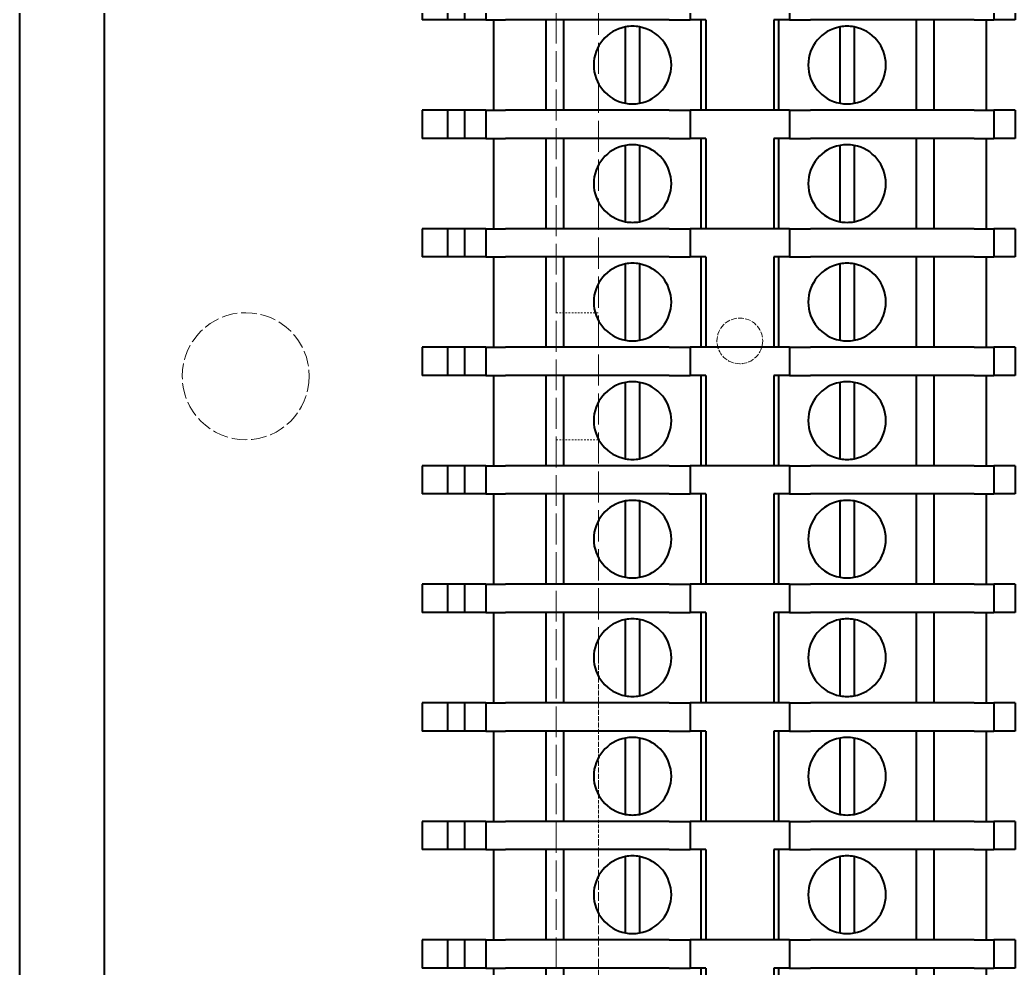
# Model space of a CAD drawing. Header units: inches. Extents: x 6934 to 18973, y 4254 to 7629.
# Drawn here: x 15371.5 to 15442, y 5387.9 to 5455.1 of the extents above; entities that cross this region are included whole.
import ezdxf

# ---------------------------------------------------------------- set-up
doc = ezdxf.new("R2010")
doc.units = ezdxf.units.IN
doc.header["$MEASUREMENT"] = 0
doc.linetypes.add('POWER SUPPLY CASE INLINER1$0$DASHED', pattern=[0.2067, 0.1654, -0.0413])
doc.layers.add('POWER SUPPLY CASE INLINER1$0$가려진 것(ISO)', color=2, linetype='POWER SUPPLY CASE INLINER1$0$DASHED', lineweight=18, true_color=0xffff00)
doc.layers.add('POWER SUPPLY CASE INLINER1$0$가시적인 것(ISO)', color=3, linetype='Continuous', lineweight=40, true_color=0x00ff00)

# ---------------------------------------------------------------- blocks, each defined once
blk = doc.blocks.new('POWER SUPPLY CASE INLINER1')
at = {"layer": 'POWER SUPPLY CASE INLINER1$0$가려진 것(ISO)', "ltscale": 13.215807}
blk.add_line((3601.087, 502.832), (3601.087, 1398.832), dxfattribs=at)
at = {"layer": 'POWER SUPPLY CASE INLINER1$0$가려진 것(ISO)', "ltscale": 13.359282}
blk.add_line((3604.087, 1155.832), (3604.087, 1398.832), dxfattribs=at)
at = {"layer": 'POWER SUPPLY CASE INLINER1$0$가려진 것(ISO)', "ltscale": 0.714161}
for p, q in [((3601.087, 1180.332), (3604.087, 1180.332)), ((3601.087, 1171.332), (3604.087, 1171.332))]:
    blk.add_line(p, q, dxfattribs=at)
at = {"layer": 'POWER SUPPLY CASE INLINER1$0$가려진 것(ISO)', "ltscale": 2.142684}
blk.add_line((3604.087, 1155.832), (3604.087, 1146.832), dxfattribs=at)
at = {"layer": 'POWER SUPPLY CASE INLINER1$0$가려진 것(ISO)', "ltscale": 1.495845}
blk.add_line((3604.087, 1146.832), (3604.087, 1142.832), dxfattribs=at)
at = {"layer": 'POWER SUPPLY CASE INLINER1$0$가려진 것(ISO)', "ltscale": 3.809293}
blk.add_line((3604.087, 1126.832), (3604.087, 1142.832), dxfattribs=at)
at = {"layer": 'POWER SUPPLY CASE INLINER1$0$가려진 것(ISO)', "ltscale": 6.731654}
blk.add_circle((3579.087, 1175.832), 4.5, dxfattribs=at)
at = {"layer": 'POWER SUPPLY CASE INLINER1$0$가려진 것(ISO)', "ltscale": 2.424827}
blk.add_circle((3614.087, 1178.332), 1.621, dxfattribs=at)
at = {"layer": 'POWER SUPPLY CASE INLINER1$0$가시적인 것(ISO)'}
for p, q in [((3563.087, 1005.832), (3563.087, 1345.182)), ((3569.087, 1005.832), (3569.087, 1345.182)), ((3591.587, 1203.082), (3591.587, 1201.082)), ((3593.387, 1203.082), (3593.387, 1201.082)), ((3594.587, 1203.082), (3594.587, 1201.082)), ((3596.087, 1203.082), (3596.087, 1201.082)), ((3610.564, 1203.082), (3610.564, 1201.082)), ((3617.61, 1203.082), (3617.61, 1201.082)), ((3632.087, 1203.082), (3632.087, 1201.082)), ((3633.587, 1203.082), (3633.587, 1201.082)), ((3593.387, 1201.082), (3591.587, 1201.082)), ((3594.587, 1201.082), (3593.387, 1201.082)), ((3596.087, 1201.082), (3594.587, 1201.082)), ((3596.087, 1201.082), (3597.487, 1201.082)), ((3596.629, 1201.082), (3596.629, 1194.682)), ((3609.087, 1201.082), (3597.487, 1201.082)), ((3600.337, 1201.082), (3600.337, 1194.682)), ((3601.587, 1201.082), (3601.587, 1194.682)), ((3609.087, 1201.082), (3610.564, 1201.082)), ((3611.687, 1201.082), (3610.564, 1201.082)), ((3611.337, 1201.082), (3611.337, 1194.682)), ((3611.687, 1201.082), (3611.687, 1194.682)), ((3616.487, 1201.082), (3616.487, 1194.682)), ((3617.61, 1201.082), (3616.487, 1201.082)), ((3616.837, 1201.082), (3616.837, 1194.682)), ((3617.61, 1201.082), (3619.087, 1201.082)), ((3630.687, 1201.082), (3619.087, 1201.082)), ((3626.587, 1201.082), (3626.587, 1194.682)), ((3627.837, 1201.082), (3627.837, 1194.682)), ((3630.687, 1201.082), (3632.087, 1201.082)), ((3631.546, 1201.082), (3631.546, 1194.682)), ((3633.587, 1201.082), (3632.087, 1201.082)), ((3605.987, 1196.736), (3605.987, 1199.028)), ((3606.987, 1199.028), (3606.987, 1196.736)), ((3621.187, 1196.736), (3621.187, 1199.028)), ((3622.187, 1199.028), (3622.187, 1196.736)), ((3593.387, 1194.682), (3591.587, 1194.682)), ((3591.587, 1194.682), (3591.587, 1192.682)), ((3594.587, 1194.682), (3593.387, 1194.682)), ((3593.387, 1194.682), (3593.387, 1192.682)), ((3596.087, 1194.682), (3594.587, 1194.682)), ((3594.587, 1194.682), (3594.587, 1192.682)), ((3596.087, 1194.682), (3597.487, 1194.682)), ((3596.087, 1194.682), (3596.087, 1192.682)), ((3609.087, 1194.682), (3597.487, 1194.682)), ((3609.087, 1194.682), (3610.564, 1194.682)), ((3617.61, 1194.682), (3610.564, 1194.682)), ((3610.564, 1194.682), (3610.564, 1192.682)), ((3616.487, 1194.682), (3611.687, 1194.682)), ((3617.61, 1194.682), (3619.087, 1194.682)), ((3617.61, 1194.682), (3617.61, 1192.682)), ((3630.687, 1194.682), (3619.087, 1194.682)), ((3630.687, 1194.682), (3632.087, 1194.682)), ((3633.587, 1194.682), (3632.087, 1194.682)), ((3632.087, 1194.682), (3632.087, 1192.682)), ((3633.587, 1194.682), (3633.587, 1192.682)), ((3593.387, 1192.682), (3591.587, 1192.682)), ((3594.587, 1192.682), (3593.387, 1192.682)), ((3596.087, 1192.682), (3594.587, 1192.682)), ((3596.087, 1192.682), (3597.487, 1192.682)), ((3596.629, 1192.682), (3596.629, 1186.282)), ((3609.087, 1192.682), (3597.487, 1192.682)), ((3600.337, 1192.682), (3600.337, 1186.282)), ((3601.587, 1192.682), (3601.587, 1186.282)), ((3609.087, 1192.682), (3610.564, 1192.682)), ((3611.687, 1192.682), (3610.564, 1192.682)), ((3611.337, 1192.682), (3611.337, 1186.282)), ((3611.687, 1192.682), (3611.687, 1186.282)), ((3616.487, 1192.682), (3616.487, 1186.282)), ((3617.61, 1192.682), (3616.487, 1192.682)), ((3616.837, 1192.682), (3616.837, 1186.282)), ((3617.61, 1192.682), (3619.087, 1192.682)), ((3630.687, 1192.682), (3619.087, 1192.682)), ((3626.587, 1192.682), (3626.587, 1186.282)), ((3627.837, 1192.682), (3627.837, 1186.282)), ((3630.687, 1192.682), (3632.087, 1192.682)), ((3631.546, 1192.682), (3631.546, 1186.282)), ((3633.587, 1192.682), (3632.087, 1192.682)), ((3605.987, 1188.336), (3605.987, 1190.628)), ((3606.987, 1190.628), (3606.987, 1188.336)), ((3621.187, 1188.336), (3621.187, 1190.628)), ((3622.187, 1190.628), (3622.187, 1188.336)), ((3593.387, 1186.282), (3591.587, 1186.282)), ((3591.587, 1186.282), (3591.587, 1184.282)), ((3594.587, 1186.282), (3593.387, 1186.282)), ((3593.387, 1186.282), (3593.387, 1184.282)), ((3596.087, 1186.282), (3594.587, 1186.282)), ((3594.587, 1186.282), (3594.587, 1184.282)), ((3596.087, 1186.282), (3597.487, 1186.282)), ((3596.087, 1186.282), (3596.087, 1184.282)), ((3609.087, 1186.282), (3597.487, 1186.282)), ((3609.087, 1186.282), (3610.564, 1186.282)), ((3617.61, 1186.282), (3610.564, 1186.282)), ((3610.564, 1186.282), (3610.564, 1184.282)), ((3616.487, 1186.282), (3611.687, 1186.282)), ((3617.61, 1186.282), (3619.087, 1186.282)), ((3617.61, 1186.282), (3617.61, 1184.282)), ((3630.687, 1186.282), (3619.087, 1186.282)), ((3630.687, 1186.282), (3632.087, 1186.282)), ((3633.587, 1186.282), (3632.087, 1186.282)), ((3632.087, 1186.282), (3632.087, 1184.282)), ((3633.587, 1186.282), (3633.587, 1184.282)), ((3593.387, 1184.282), (3591.587, 1184.282)), ((3594.587, 1184.282), (3593.387, 1184.282)), ((3596.087, 1184.282), (3594.587, 1184.282)), ((3596.087, 1184.282), (3597.487, 1184.282)), ((3596.629, 1184.282), (3596.629, 1177.882)), ((3609.087, 1184.282), (3597.487, 1184.282)), ((3600.337, 1184.282), (3600.337, 1177.882)), ((3601.587, 1184.282), (3601.587, 1177.882)), ((3609.087, 1184.282), (3610.564, 1184.282)), ((3611.687, 1184.282), (3610.564, 1184.282)), ((3611.337, 1184.282), (3611.337, 1177.882)), ((3611.687, 1184.282), (3611.687, 1177.882)), ((3616.487, 1184.282), (3616.487, 1177.882)), ((3617.61, 1184.282), (3616.487, 1184.282)), ((3616.837, 1184.282), (3616.837, 1177.882)), ((3617.61, 1184.282), (3619.087, 1184.282)), ((3630.687, 1184.282), (3619.087, 1184.282)), ((3626.587, 1184.282), (3626.587, 1177.882)), ((3627.837, 1184.282), (3627.837, 1177.882)), ((3630.687, 1184.282), (3632.087, 1184.282)), ((3631.546, 1184.282), (3631.546, 1177.882)), ((3633.587, 1184.282), (3632.087, 1184.282)), ((3605.987, 1179.936), (3605.987, 1182.228)), ((3606.987, 1182.228), (3606.987, 1179.936)), ((3621.187, 1179.936), (3621.187, 1182.228)), ((3622.187, 1182.228), (3622.187, 1179.936)), ((3593.387, 1177.882), (3591.587, 1177.882)), ((3591.587, 1177.882), (3591.587, 1175.882)), ((3594.587, 1177.882), (3593.387, 1177.882)), ((3593.387, 1177.882), (3593.387, 1175.882)), ((3596.087, 1177.882), (3594.587, 1177.882)), ((3594.587, 1177.882), (3594.587, 1175.882)), ((3596.087, 1177.882), (3597.487, 1177.882)), ((3596.087, 1177.882), (3596.087, 1175.882)), ((3609.087, 1177.882), (3597.487, 1177.882)), ((3609.087, 1177.882), (3610.564, 1177.882)), ((3617.61, 1177.882), (3610.564, 1177.882)), ((3610.564, 1177.882), (3610.564, 1175.882)), ((3616.487, 1177.882), (3611.687, 1177.882)), ((3617.61, 1177.882), (3619.087, 1177.882)), ((3617.61, 1177.882), (3617.61, 1175.882)), ((3630.687, 1177.882), (3619.087, 1177.882)), ((3630.687, 1177.882), (3632.087, 1177.882)), ((3633.587, 1177.882), (3632.087, 1177.882)), ((3632.087, 1177.882), (3632.087, 1175.882)), ((3633.587, 1177.882), (3633.587, 1175.882)), ((3593.387, 1175.882), (3591.587, 1175.882)), ((3594.587, 1175.882), (3593.387, 1175.882)), ((3596.087, 1175.882), (3594.587, 1175.882)), ((3596.087, 1175.882), (3597.487, 1175.882)), ((3596.629, 1175.882), (3596.629, 1169.482)), ((3609.087, 1175.882), (3597.487, 1175.882)), ((3600.337, 1175.882), (3600.337, 1169.482)), ((3601.587, 1175.882), (3601.587, 1169.482)), ((3609.087, 1175.882), (3610.564, 1175.882)), ((3611.687, 1175.882), (3610.564, 1175.882)), ((3611.337, 1175.882), (3611.337, 1169.482)), ((3611.687, 1175.882), (3611.687, 1169.482)), ((3616.487, 1175.882), (3616.487, 1169.482)), ((3617.61, 1175.882), (3616.487, 1175.882)), ((3616.837, 1175.882), (3616.837, 1169.482)), ((3617.61, 1175.882), (3619.087, 1175.882)), ((3630.687, 1175.882), (3619.087, 1175.882)), ((3626.587, 1175.882), (3626.587, 1169.482)), ((3627.837, 1175.882), (3627.837, 1169.482)), ((3630.687, 1175.882), (3632.087, 1175.882)), ((3631.546, 1175.882), (3631.546, 1169.482)), ((3633.587, 1175.882), (3632.087, 1175.882)), ((3605.987, 1171.536), (3605.987, 1173.828)), ((3606.987, 1173.828), (3606.987, 1171.536)), ((3621.187, 1171.536), (3621.187, 1173.828)), ((3622.187, 1173.828), (3622.187, 1171.536)), ((3593.387, 1169.482), (3591.587, 1169.482)), ((3591.587, 1169.482), (3591.587, 1167.482)), ((3594.587, 1169.482), (3593.387, 1169.482)), ((3593.387, 1169.482), (3593.387, 1167.482)), ((3596.087, 1169.482), (3594.587, 1169.482)), ((3594.587, 1169.482), (3594.587, 1167.482)), ((3596.087, 1169.482), (3597.487, 1169.482)), ((3596.087, 1169.482), (3596.087, 1167.482)), ((3609.087, 1169.482), (3597.487, 1169.482)), ((3609.087, 1169.482), (3610.564, 1169.482)), ((3617.61, 1169.482), (3610.564, 1169.482)), ((3610.564, 1169.482), (3610.564, 1167.482)), ((3616.487, 1169.482), (3611.687, 1169.482)), ((3617.61, 1169.482), (3619.087, 1169.482)), ((3617.61, 1169.482), (3617.61, 1167.482)), ((3630.687, 1169.482), (3619.087, 1169.482)), ((3630.687, 1169.482), (3632.087, 1169.482)), ((3633.587, 1169.482), (3632.087, 1169.482)), ((3632.087, 1169.482), (3632.087, 1167.482)), ((3633.587, 1169.482), (3633.587, 1167.482)), ((3593.387, 1167.482), (3591.587, 1167.482)), ((3594.587, 1167.482), (3593.387, 1167.482)), ((3596.087, 1167.482), (3594.587, 1167.482)), ((3596.087, 1167.482), (3597.487, 1167.482)), ((3596.629, 1167.482), (3596.629, 1161.082)), ((3609.087, 1167.482), (3597.487, 1167.482)), ((3600.337, 1167.482), (3600.337, 1161.082)), ((3601.587, 1167.482), (3601.587, 1161.082)), ((3609.087, 1167.482), (3610.564, 1167.482)), ((3611.687, 1167.482), (3610.564, 1167.482)), ((3611.337, 1167.482), (3611.337, 1161.082)), ((3611.687, 1167.482), (3611.687, 1161.082)), ((3616.487, 1167.482), (3616.487, 1161.082)), ((3617.61, 1167.482), (3616.487, 1167.482)), ((3616.837, 1167.482), (3616.837, 1161.082)), ((3617.61, 1167.482), (3619.087, 1167.482)), ((3630.687, 1167.482), (3619.087, 1167.482)), ((3626.587, 1167.482), (3626.587, 1161.082)), ((3627.837, 1167.482), (3627.837, 1161.082)), ((3630.687, 1167.482), (3632.087, 1167.482)), ((3631.546, 1167.482), (3631.546, 1161.082)), ((3633.587, 1167.482), (3632.087, 1167.482)), ((3605.987, 1163.136), (3605.987, 1165.428)), ((3606.987, 1165.428), (3606.987, 1163.136)), ((3621.187, 1163.136), (3621.187, 1165.428)), ((3622.187, 1165.428), (3622.187, 1163.136)), ((3593.387, 1161.082), (3591.587, 1161.082)), ((3591.587, 1161.082), (3591.587, 1159.082)), ((3594.587, 1161.082), (3593.387, 1161.082)), ((3593.387, 1161.082), (3593.387, 1159.082)), ((3596.087, 1161.082), (3594.587, 1161.082)), ((3594.587, 1161.082), (3594.587, 1159.082)), ((3596.087, 1161.082), (3597.487, 1161.082)), ((3596.087, 1161.082), (3596.087, 1159.082)), ((3609.087, 1161.082), (3597.487, 1161.082)), ((3609.087, 1161.082), (3610.564, 1161.082)), ((3617.61, 1161.082), (3610.564, 1161.082)), ((3610.564, 1161.082), (3610.564, 1159.082)), ((3616.487, 1161.082), (3611.687, 1161.082)), ((3617.61, 1161.082), (3619.087, 1161.082)), ((3617.61, 1161.082), (3617.61, 1159.082)), ((3630.687, 1161.082), (3619.087, 1161.082)), ((3630.687, 1161.082), (3632.087, 1161.082)), ((3633.587, 1161.082), (3632.087, 1161.082)), ((3632.087, 1161.082), (3632.087, 1159.082)), ((3633.587, 1161.082), (3633.587, 1159.082)), ((3593.387, 1159.082), (3591.587, 1159.082)), ((3594.587, 1159.082), (3593.387, 1159.082)), ((3596.087, 1159.082), (3594.587, 1159.082)), ((3596.087, 1159.082), (3597.487, 1159.082)), ((3596.629, 1159.082), (3596.629, 1152.682)), ((3609.087, 1159.082), (3597.487, 1159.082)), ((3600.337, 1159.082), (3600.337, 1152.682)), ((3601.587, 1159.082), (3601.587, 1152.682)), ((3609.087, 1159.082), (3610.564, 1159.082)), ((3611.687, 1159.082), (3610.564, 1159.082)), ((3611.337, 1159.082), (3611.337, 1152.682)), ((3611.687, 1159.082), (3611.687, 1152.682)), ((3616.487, 1159.082), (3616.487, 1152.682)), ((3617.61, 1159.082), (3616.487, 1159.082)), ((3616.837, 1159.082), (3616.837, 1152.682)), ((3617.61, 1159.082), (3619.087, 1159.082)), ((3630.687, 1159.082), (3619.087, 1159.082)), ((3626.587, 1159.082), (3626.587, 1152.682)), ((3627.837, 1159.082), (3627.837, 1152.682)), ((3630.687, 1159.082), (3632.087, 1159.082)), ((3631.546, 1159.082), (3631.546, 1152.682)), ((3633.587, 1159.082), (3632.087, 1159.082)), ((3605.987, 1154.736), (3605.987, 1157.028)), ((3606.987, 1157.028), (3606.987, 1154.736)), ((3621.187, 1154.736), (3621.187, 1157.028)), ((3622.187, 1157.028), (3622.187, 1154.736)), ((3593.387, 1152.682), (3591.587, 1152.682)), ((3591.587, 1152.682), (3591.587, 1150.682)), ((3594.587, 1152.682), (3593.387, 1152.682)), ((3593.387, 1152.682), (3593.387, 1150.682)), ((3596.087, 1152.682), (3594.587, 1152.682)), ((3594.587, 1152.682), (3594.587, 1150.682)), ((3596.087, 1152.682), (3597.487, 1152.682)), ((3596.087, 1152.682), (3596.087, 1150.682)), ((3609.087, 1152.682), (3597.487, 1152.682)), ((3609.087, 1152.682), (3610.564, 1152.682)), ((3617.61, 1152.682), (3610.564, 1152.682)), ((3610.564, 1152.682), (3610.564, 1150.682)), ((3616.487, 1152.682), (3611.687, 1152.682)), ((3617.61, 1152.682), (3619.087, 1152.682)), ((3617.61, 1152.682), (3617.61, 1150.682)), ((3630.687, 1152.682), (3619.087, 1152.682)), ((3630.687, 1152.682), (3632.087, 1152.682)), ((3633.587, 1152.682), (3632.087, 1152.682)), ((3632.087, 1152.682), (3632.087, 1150.682)), ((3633.587, 1152.682), (3633.587, 1150.682)), ((3593.387, 1150.682), (3591.587, 1150.682)), ((3594.587, 1150.682), (3593.387, 1150.682)), ((3596.087, 1150.682), (3594.587, 1150.682)), ((3596.087, 1150.682), (3597.487, 1150.682)), ((3596.629, 1150.682), (3596.629, 1144.282)), ((3609.087, 1150.682), (3597.487, 1150.682)), ((3600.337, 1150.682), (3600.337, 1144.282)), ((3601.587, 1150.682), (3601.587, 1144.282)), ((3609.087, 1150.682), (3610.564, 1150.682)), ((3611.687, 1150.682), (3610.564, 1150.682)), ((3611.337, 1150.682), (3611.337, 1144.282)), ((3611.687, 1150.682), (3611.687, 1144.282)), ((3616.487, 1150.682), (3616.487, 1144.282)), ((3617.61, 1150.682), (3616.487, 1150.682)), ((3616.837, 1150.682), (3616.837, 1144.282)), ((3617.61, 1150.682), (3619.087, 1150.682)), ((3630.687, 1150.682), (3619.087, 1150.682)), ((3626.587, 1150.682), (3626.587, 1144.282)), ((3627.837, 1150.682), (3627.837, 1144.282)), ((3630.687, 1150.682), (3632.087, 1150.682)), ((3631.546, 1150.682), (3631.546, 1144.282)), ((3633.587, 1150.682), (3632.087, 1150.682)), ((3605.987, 1146.336), (3605.987, 1148.628)), ((3606.987, 1148.628), (3606.987, 1146.336)), ((3621.187, 1146.336), (3621.187, 1148.628)), ((3622.187, 1148.628), (3622.187, 1146.336)), ((3593.387, 1144.282), (3591.587, 1144.282)), ((3591.587, 1144.282), (3591.587, 1142.282)), ((3594.587, 1144.282), (3593.387, 1144.282)), ((3593.387, 1144.282), (3593.387, 1142.282)), ((3596.087, 1144.282), (3594.587, 1144.282)), ((3594.587, 1144.282), (3594.587, 1142.282)), ((3596.087, 1144.282), (3597.487, 1144.282)), ((3596.087, 1144.282), (3596.087, 1142.282)), ((3609.087, 1144.282), (3597.487, 1144.282)), ((3609.087, 1144.282), (3610.564, 1144.282)), ((3617.61, 1144.282), (3610.564, 1144.282)), ((3610.564, 1144.282), (3610.564, 1142.282)), ((3616.487, 1144.282), (3611.687, 1144.282)), ((3617.61, 1144.282), (3619.087, 1144.282)), ((3617.61, 1144.282), (3617.61, 1142.282)), ((3630.687, 1144.282), (3619.087, 1144.282)), ((3630.687, 1144.282), (3632.087, 1144.282)), ((3633.587, 1144.282), (3632.087, 1144.282)), ((3632.087, 1144.282), (3632.087, 1142.282)), ((3633.587, 1144.282), (3633.587, 1142.282)), ((3593.387, 1142.282), (3591.587, 1142.282)), ((3594.587, 1142.282), (3593.387, 1142.282)), ((3596.087, 1142.282), (3594.587, 1142.282)), ((3596.087, 1142.282), (3597.487, 1142.282)), ((3596.629, 1142.282), (3596.629, 1135.882)), ((3609.087, 1142.282), (3597.487, 1142.282)), ((3600.337, 1142.282), (3600.337, 1135.882)), ((3601.587, 1142.282), (3601.587, 1135.882)), ((3609.087, 1142.282), (3610.564, 1142.282)), ((3611.687, 1142.282), (3610.564, 1142.282)), ((3611.337, 1142.282), (3611.337, 1135.882)), ((3611.687, 1142.282), (3611.687, 1135.882)), ((3616.487, 1142.282), (3616.487, 1135.882)), ((3617.61, 1142.282), (3616.487, 1142.282)), ((3616.837, 1142.282), (3616.837, 1135.882)), ((3617.61, 1142.282), (3619.087, 1142.282)), ((3630.687, 1142.282), (3619.087, 1142.282)), ((3626.587, 1142.282), (3626.587, 1135.882)), ((3627.837, 1142.282), (3627.837, 1135.882)), ((3630.687, 1142.282), (3632.087, 1142.282)), ((3631.546, 1142.282), (3631.546, 1135.882)), ((3633.587, 1142.282), (3632.087, 1142.282)), ((3605.987, 1137.936), (3605.987, 1140.228)), ((3606.987, 1140.228), (3606.987, 1137.936)), ((3621.187, 1137.936), (3621.187, 1140.228)), ((3622.187, 1140.228), (3622.187, 1137.936)), ((3593.387, 1135.882), (3591.587, 1135.882)), ((3591.587, 1135.882), (3591.587, 1133.882)), ((3594.587, 1135.882), (3593.387, 1135.882)), ((3593.387, 1135.882), (3593.387, 1133.882)), ((3596.087, 1135.882), (3594.587, 1135.882)), ((3594.587, 1135.882), (3594.587, 1133.882)), ((3596.087, 1135.882), (3597.487, 1135.882)), ((3596.087, 1135.882), (3596.087, 1133.882)), ((3609.087, 1135.882), (3597.487, 1135.882)), ((3609.087, 1135.882), (3610.564, 1135.882)), ((3617.61, 1135.882), (3610.564, 1135.882)), ((3610.564, 1135.882), (3610.564, 1133.882)), ((3616.487, 1135.882), (3611.687, 1135.882)), ((3617.61, 1135.882), (3619.087, 1135.882)), ((3617.61, 1135.882), (3617.61, 1133.882)), ((3630.687, 1135.882), (3619.087, 1135.882)), ((3630.687, 1135.882), (3632.087, 1135.882)), ((3633.587, 1135.882), (3632.087, 1135.882)), ((3632.087, 1135.882), (3632.087, 1133.882)), ((3633.587, 1135.882), (3633.587, 1133.882)), ((3593.387, 1133.882), (3591.587, 1133.882)), ((3594.587, 1133.882), (3593.387, 1133.882)), ((3596.087, 1133.882), (3594.587, 1133.882)), ((3596.087, 1133.882), (3597.487, 1133.882)), ((3596.629, 1133.882), (3596.629, 1127.482)), ((3609.087, 1133.882), (3597.487, 1133.882)), ((3600.337, 1133.882), (3600.337, 1127.482)), ((3601.587, 1133.882), (3601.587, 1127.482)), ((3609.087, 1133.882), (3610.564, 1133.882)), ((3611.687, 1133.882), (3610.564, 1133.882)), ((3611.337, 1133.882), (3611.337, 1127.482)), ((3611.687, 1133.882), (3611.687, 1127.482)), ((3616.487, 1133.882), (3616.487, 1127.482)), ((3617.61, 1133.882), (3616.487, 1133.882)), ((3616.837, 1133.882), (3616.837, 1127.482)), ((3617.61, 1133.882), (3619.087, 1133.882)), ((3630.687, 1133.882), (3619.087, 1133.882)), ((3626.587, 1133.882), (3626.587, 1127.482)), ((3627.837, 1133.882), (3627.837, 1127.482)), ((3630.687, 1133.882), (3632.087, 1133.882)), ((3631.546, 1133.882), (3631.546, 1127.482)), ((3633.587, 1133.882), (3632.087, 1133.882))]:
    blk.add_line(p, q, dxfattribs=at)
for centre, start, end in [((3606.487, 1197.882), 79.52432, 100.47568), ((3621.687, 1197.882), 79.52432, 100.47568), ((3606.487, 1197.882), 100.47568, 259.52432), ((3606.487, 1197.882), 280.47568, 79.52432), ((3621.687, 1197.882), 100.47568, 259.52432), ((3621.687, 1197.882), 280.47568, 79.52432), ((3606.487, 1197.882), 259.52432, 280.47568), ((3621.687, 1197.882), 259.52432, 280.47568), ((3606.487, 1189.482), 100.47568, 259.52432), ((3606.487, 1189.482), 79.52432, 100.47568), ((3606.487, 1189.482), 280.47568, 79.52432), ((3621.687, 1189.482), 100.47568, 259.52432), ((3621.687, 1189.482), 79.52432, 100.47568), ((3621.687, 1189.482), 280.47568, 79.52432), ((3606.487, 1189.482), 259.52432, 280.47568), ((3621.687, 1189.482), 259.52432, 280.47568), ((3606.487, 1181.082), 100.47568, 259.52432), ((3606.487, 1181.082), 79.52432, 100.47568), ((3606.487, 1181.082), 280.47568, 79.52432), ((3621.687, 1181.082), 100.47568, 259.52432), ((3621.687, 1181.082), 79.52432, 100.47568), ((3621.687, 1181.082), 280.47568, 79.52432), ((3606.487, 1181.082), 259.52432, 280.47568), ((3621.687, 1181.082), 259.52432, 280.47568), ((3606.487, 1172.682), 100.47568, 259.52432), ((3606.487, 1172.682), 79.52432, 100.47568), ((3606.487, 1172.682), 280.47568, 79.52432), ((3621.687, 1172.682), 100.47568, 259.52432), ((3621.687, 1172.682), 79.52432, 100.47568), ((3621.687, 1172.682), 280.47568, 79.52432), ((3606.487, 1172.682), 259.52432, 280.47568), ((3621.687, 1172.682), 259.52432, 280.47568), ((3606.487, 1164.282), 100.47568, 259.52432), ((3606.487, 1164.282), 79.52432, 100.47568), ((3606.487, 1164.282), 280.47568, 79.52432), ((3621.687, 1164.282), 100.47568, 259.52432), ((3621.687, 1164.282), 79.52432, 100.47568), ((3621.687, 1164.282), 280.47568, 79.52432), ((3606.487, 1164.282), 259.52432, 280.47568), ((3621.687, 1164.282), 259.52432, 280.47568), ((3606.487, 1155.882), 100.47568, 259.52432), ((3606.487, 1155.882), 79.52432, 100.47568), ((3606.487, 1155.882), 280.47568, 79.52432), ((3621.687, 1155.882), 100.47568, 259.52432), ((3621.687, 1155.882), 79.52432, 100.47568), ((3621.687, 1155.882), 280.47568, 79.52432), ((3606.487, 1155.882), 259.52432, 280.47568), ((3621.687, 1155.882), 259.52432, 280.47568), ((3606.487, 1147.482), 100.47568, 259.52432), ((3606.487, 1147.482), 79.52432, 100.47568), ((3606.487, 1147.482), 280.47568, 79.52432), ((3621.687, 1147.482), 100.47568, 259.52432), ((3621.687, 1147.482), 79.52432, 100.47568), ((3621.687, 1147.482), 280.47568, 79.52432), ((3606.487, 1147.482), 259.52432, 280.47568), ((3621.687, 1147.482), 259.52432, 280.47568), ((3606.487, 1139.082), 100.47568, 259.52432), ((3606.487, 1139.082), 79.52432, 100.47568), ((3606.487, 1139.082), 280.47568, 79.52432), ((3621.687, 1139.082), 100.47568, 259.52432), ((3621.687, 1139.082), 79.52432, 100.47568), ((3621.687, 1139.082), 280.47568, 79.52432), ((3606.487, 1139.082), 259.52432, 280.47568), ((3621.687, 1139.082), 259.52432, 280.47568)]:
    blk.add_arc(centre, 2.75, start, end, dxfattribs=at)
for points, knots in [([(3605.987, 1199.028), (3605.987, 1199.227), (3605.987, 1199.463), (3605.987, 1199.823), (3605.987, 1200.012), (3605.987, 1200.277), (3605.987, 1200.401), (3605.987, 1200.543), (3605.987, 1200.569), (3605.987, 1200.586)], [0.7826557, 0.7826557, 0.7826557, 0.7826557, 0.8426253, 0.8426253, 0.8991856, 0.8991856, 0.9546323, 0.9546323, 1.009615, 1.009615, 1.009615, 1.009615]), ([(3606.987, 1200.586), (3606.987, 1200.569), (3606.987, 1200.543), (3606.987, 1200.401), (3606.987, 1200.277), (3606.987, 1200.012), (3606.987, 1199.823), (3606.987, 1199.463), (3606.987, 1199.227), (3606.987, 1199.028)], [0.3365383, 0.3365383, 0.3365383, 0.3365383, 0.391521, 0.391521, 0.4469677, 0.4469677, 0.503528, 0.503528, 0.5634976, 0.5634976, 0.5634976, 0.5634976]), ([(3621.187, 1199.028), (3621.187, 1199.227), (3621.187, 1199.463), (3621.187, 1199.823), (3621.187, 1200.012), (3621.187, 1200.277), (3621.187, 1200.401), (3621.187, 1200.543), (3621.187, 1200.569), (3621.187, 1200.586)], [0.7826557, 0.7826557, 0.7826557, 0.7826557, 0.8426253, 0.8426253, 0.8991856, 0.8991856, 0.9546323, 0.9546323, 1.009615, 1.009615, 1.009615, 1.009615]), ([(3622.187, 1200.586), (3622.187, 1200.569), (3622.187, 1200.543), (3622.187, 1200.401), (3622.187, 1200.277), (3622.187, 1200.012), (3622.187, 1199.823), (3622.187, 1199.463), (3622.187, 1199.227), (3622.187, 1199.028)], [0.3365383, 0.3365383, 0.3365383, 0.3365383, 0.391521, 0.391521, 0.4469677, 0.4469677, 0.503528, 0.503528, 0.5634976, 0.5634976, 0.5634976, 0.5634976]), ([(3605.987, 1195.178), (3605.987, 1195.195), (3605.987, 1195.221), (3605.987, 1195.363), (3605.987, 1195.487), (3605.987, 1195.752), (3605.987, 1195.941), (3605.987, 1196.301), (3605.987, 1196.536), (3605.987, 1196.736)], [0.3365383, 0.3365383, 0.3365383, 0.3365383, 0.391521, 0.391521, 0.4469677, 0.4469677, 0.503528, 0.503528, 0.5634976, 0.5634976, 0.5634976, 0.5634976]), ([(3606.987, 1196.736), (3606.987, 1196.536), (3606.987, 1196.301), (3606.987, 1195.941), (3606.987, 1195.752), (3606.987, 1195.487), (3606.987, 1195.363), (3606.987, 1195.221), (3606.987, 1195.195), (3606.987, 1195.178)], [0.7826557, 0.7826557, 0.7826557, 0.7826557, 0.8426253, 0.8426253, 0.8991856, 0.8991856, 0.9546323, 0.9546323, 1.009615, 1.009615, 1.009615, 1.009615]), ([(3621.187, 1195.178), (3621.187, 1195.195), (3621.187, 1195.221), (3621.187, 1195.363), (3621.187, 1195.487), (3621.187, 1195.752), (3621.187, 1195.941), (3621.187, 1196.301), (3621.187, 1196.536), (3621.187, 1196.736)], [0.3365383, 0.3365383, 0.3365383, 0.3365383, 0.391521, 0.391521, 0.4469677, 0.4469677, 0.503528, 0.503528, 0.5634976, 0.5634976, 0.5634976, 0.5634976]), ([(3622.187, 1196.736), (3622.187, 1196.536), (3622.187, 1196.301), (3622.187, 1195.941), (3622.187, 1195.752), (3622.187, 1195.487), (3622.187, 1195.363), (3622.187, 1195.221), (3622.187, 1195.195), (3622.187, 1195.178)], [0.7826557, 0.7826557, 0.7826557, 0.7826557, 0.8426253, 0.8426253, 0.8991856, 0.8991856, 0.9546323, 0.9546323, 1.009615, 1.009615, 1.009615, 1.009615]), ([(3605.987, 1190.628), (3605.987, 1190.827), (3605.987, 1191.063), (3605.987, 1191.423), (3605.987, 1191.612), (3605.987, 1191.877), (3605.987, 1192.001), (3605.987, 1192.143), (3605.987, 1192.169), (3605.987, 1192.186)], [0.7826557, 0.7826557, 0.7826557, 0.7826557, 0.8426253, 0.8426253, 0.8991856, 0.8991856, 0.9546323, 0.9546323, 1.009615, 1.009615, 1.009615, 1.009615]), ([(3606.987, 1192.186), (3606.987, 1192.169), (3606.987, 1192.143), (3606.987, 1192.001), (3606.987, 1191.877), (3606.987, 1191.612), (3606.987, 1191.423), (3606.987, 1191.063), (3606.987, 1190.827), (3606.987, 1190.628)], [0.3365383, 0.3365383, 0.3365383, 0.3365383, 0.391521, 0.391521, 0.4469677, 0.4469677, 0.503528, 0.503528, 0.5634976, 0.5634976, 0.5634976, 0.5634976]), ([(3621.187, 1190.628), (3621.187, 1190.827), (3621.187, 1191.063), (3621.187, 1191.423), (3621.187, 1191.612), (3621.187, 1191.877), (3621.187, 1192.001), (3621.187, 1192.143), (3621.187, 1192.169), (3621.187, 1192.186)], [0.7826557, 0.7826557, 0.7826557, 0.7826557, 0.8426253, 0.8426253, 0.8991856, 0.8991856, 0.9546323, 0.9546323, 1.009615, 1.009615, 1.009615, 1.009615]), ([(3622.187, 1192.186), (3622.187, 1192.169), (3622.187, 1192.143), (3622.187, 1192.001), (3622.187, 1191.877), (3622.187, 1191.612), (3622.187, 1191.423), (3622.187, 1191.063), (3622.187, 1190.827), (3622.187, 1190.628)], [0.3365383, 0.3365383, 0.3365383, 0.3365383, 0.391521, 0.391521, 0.4469677, 0.4469677, 0.503528, 0.503528, 0.5634976, 0.5634976, 0.5634976, 0.5634976]), ([(3605.987, 1186.778), (3605.987, 1186.795), (3605.987, 1186.821), (3605.987, 1186.963), (3605.987, 1187.087), (3605.987, 1187.352), (3605.987, 1187.541), (3605.987, 1187.901), (3605.987, 1188.136), (3605.987, 1188.336)], [0.3365383, 0.3365383, 0.3365383, 0.3365383, 0.391521, 0.391521, 0.4469677, 0.4469677, 0.503528, 0.503528, 0.5634976, 0.5634976, 0.5634976, 0.5634976]), ([(3606.987, 1188.336), (3606.987, 1188.136), (3606.987, 1187.901), (3606.987, 1187.541), (3606.987, 1187.352), (3606.987, 1187.087), (3606.987, 1186.963), (3606.987, 1186.821), (3606.987, 1186.795), (3606.987, 1186.778)], [0.7826557, 0.7826557, 0.7826557, 0.7826557, 0.8426253, 0.8426253, 0.8991856, 0.8991856, 0.9546323, 0.9546323, 1.009615, 1.009615, 1.009615, 1.009615]), ([(3621.187, 1186.778), (3621.187, 1186.795), (3621.187, 1186.821), (3621.187, 1186.963), (3621.187, 1187.087), (3621.187, 1187.352), (3621.187, 1187.541), (3621.187, 1187.901), (3621.187, 1188.136), (3621.187, 1188.336)], [0.3365383, 0.3365383, 0.3365383, 0.3365383, 0.391521, 0.391521, 0.4469677, 0.4469677, 0.503528, 0.503528, 0.5634976, 0.5634976, 0.5634976, 0.5634976]), ([(3622.187, 1188.336), (3622.187, 1188.136), (3622.187, 1187.901), (3622.187, 1187.541), (3622.187, 1187.352), (3622.187, 1187.087), (3622.187, 1186.963), (3622.187, 1186.821), (3622.187, 1186.795), (3622.187, 1186.778)], [0.7826557, 0.7826557, 0.7826557, 0.7826557, 0.8426253, 0.8426253, 0.8991856, 0.8991856, 0.9546323, 0.9546323, 1.009615, 1.009615, 1.009615, 1.009615]), ([(3605.987, 1182.228), (3605.987, 1182.427), (3605.987, 1182.663), (3605.987, 1183.023), (3605.987, 1183.212), (3605.987, 1183.477), (3605.987, 1183.601), (3605.987, 1183.743), (3605.987, 1183.769), (3605.987, 1183.786)], [0.7826557, 0.7826557, 0.7826557, 0.7826557, 0.8426253, 0.8426253, 0.8991856, 0.8991856, 0.9546323, 0.9546323, 1.009615, 1.009615, 1.009615, 1.009615]), ([(3606.987, 1183.786), (3606.987, 1183.769), (3606.987, 1183.743), (3606.987, 1183.601), (3606.987, 1183.477), (3606.987, 1183.212), (3606.987, 1183.023), (3606.987, 1182.663), (3606.987, 1182.427), (3606.987, 1182.228)], [0.3365383, 0.3365383, 0.3365383, 0.3365383, 0.391521, 0.391521, 0.4469677, 0.4469677, 0.503528, 0.503528, 0.5634976, 0.5634976, 0.5634976, 0.5634976]), ([(3621.187, 1182.228), (3621.187, 1182.427), (3621.187, 1182.663), (3621.187, 1183.023), (3621.187, 1183.212), (3621.187, 1183.477), (3621.187, 1183.601), (3621.187, 1183.743), (3621.187, 1183.769), (3621.187, 1183.786)], [0.7826557, 0.7826557, 0.7826557, 0.7826557, 0.8426253, 0.8426253, 0.8991856, 0.8991856, 0.9546323, 0.9546323, 1.009615, 1.009615, 1.009615, 1.009615]), ([(3622.187, 1183.786), (3622.187, 1183.769), (3622.187, 1183.743), (3622.187, 1183.601), (3622.187, 1183.477), (3622.187, 1183.212), (3622.187, 1183.023), (3622.187, 1182.663), (3622.187, 1182.427), (3622.187, 1182.228)], [0.3365383, 0.3365383, 0.3365383, 0.3365383, 0.391521, 0.391521, 0.4469677, 0.4469677, 0.503528, 0.503528, 0.5634976, 0.5634976, 0.5634976, 0.5634976]), ([(3605.987, 1178.378), (3605.987, 1178.395), (3605.987, 1178.421), (3605.987, 1178.563), (3605.987, 1178.687), (3605.987, 1178.952), (3605.987, 1179.141), (3605.987, 1179.501), (3605.987, 1179.736), (3605.987, 1179.936)], [0.3365383, 0.3365383, 0.3365383, 0.3365383, 0.391521, 0.391521, 0.4469677, 0.4469677, 0.503528, 0.503528, 0.5634976, 0.5634976, 0.5634976, 0.5634976]), ([(3606.987, 1179.936), (3606.987, 1179.736), (3606.987, 1179.501), (3606.987, 1179.141), (3606.987, 1178.952), (3606.987, 1178.687), (3606.987, 1178.563), (3606.987, 1178.421), (3606.987, 1178.395), (3606.987, 1178.378)], [0.7826557, 0.7826557, 0.7826557, 0.7826557, 0.8426253, 0.8426253, 0.8991856, 0.8991856, 0.9546323, 0.9546323, 1.009615, 1.009615, 1.009615, 1.009615]), ([(3621.187, 1178.378), (3621.187, 1178.395), (3621.187, 1178.421), (3621.187, 1178.563), (3621.187, 1178.687), (3621.187, 1178.952), (3621.187, 1179.141), (3621.187, 1179.501), (3621.187, 1179.736), (3621.187, 1179.936)], [0.3365383, 0.3365383, 0.3365383, 0.3365383, 0.391521, 0.391521, 0.4469677, 0.4469677, 0.503528, 0.503528, 0.5634976, 0.5634976, 0.5634976, 0.5634976]), ([(3622.187, 1179.936), (3622.187, 1179.736), (3622.187, 1179.501), (3622.187, 1179.141), (3622.187, 1178.952), (3622.187, 1178.687), (3622.187, 1178.563), (3622.187, 1178.421), (3622.187, 1178.395), (3622.187, 1178.378)], [0.7826557, 0.7826557, 0.7826557, 0.7826557, 0.8426253, 0.8426253, 0.8991856, 0.8991856, 0.9546323, 0.9546323, 1.009615, 1.009615, 1.009615, 1.009615]), ([(3605.987, 1173.828), (3605.987, 1174.027), (3605.987, 1174.263), (3605.987, 1174.623), (3605.987, 1174.812), (3605.987, 1175.077), (3605.987, 1175.201), (3605.987, 1175.343), (3605.987, 1175.369), (3605.987, 1175.386)], [0.7826557, 0.7826557, 0.7826557, 0.7826557, 0.8426253, 0.8426253, 0.8991856, 0.8991856, 0.9546323, 0.9546323, 1.009615, 1.009615, 1.009615, 1.009615]), ([(3606.987, 1175.386), (3606.987, 1175.369), (3606.987, 1175.343), (3606.987, 1175.201), (3606.987, 1175.077), (3606.987, 1174.812), (3606.987, 1174.623), (3606.987, 1174.263), (3606.987, 1174.027), (3606.987, 1173.828)], [0.3365383, 0.3365383, 0.3365383, 0.3365383, 0.391521, 0.391521, 0.4469677, 0.4469677, 0.503528, 0.503528, 0.5634976, 0.5634976, 0.5634976, 0.5634976]), ([(3621.187, 1173.828), (3621.187, 1174.027), (3621.187, 1174.263), (3621.187, 1174.623), (3621.187, 1174.812), (3621.187, 1175.077), (3621.187, 1175.201), (3621.187, 1175.343), (3621.187, 1175.369), (3621.187, 1175.386)], [0.7826557, 0.7826557, 0.7826557, 0.7826557, 0.8426253, 0.8426253, 0.8991856, 0.8991856, 0.9546323, 0.9546323, 1.009615, 1.009615, 1.009615, 1.009615]), ([(3622.187, 1175.386), (3622.187, 1175.369), (3622.187, 1175.343), (3622.187, 1175.201), (3622.187, 1175.077), (3622.187, 1174.812), (3622.187, 1174.623), (3622.187, 1174.263), (3622.187, 1174.027), (3622.187, 1173.828)], [0.3365383, 0.3365383, 0.3365383, 0.3365383, 0.391521, 0.391521, 0.4469677, 0.4469677, 0.503528, 0.503528, 0.5634976, 0.5634976, 0.5634976, 0.5634976]), ([(3605.987, 1169.978), (3605.987, 1169.995), (3605.987, 1170.021), (3605.987, 1170.163), (3605.987, 1170.287), (3605.987, 1170.552), (3605.987, 1170.741), (3605.987, 1171.101), (3605.987, 1171.336), (3605.987, 1171.536)], [0.3365383, 0.3365383, 0.3365383, 0.3365383, 0.391521, 0.391521, 0.4469677, 0.4469677, 0.503528, 0.503528, 0.5634976, 0.5634976, 0.5634976, 0.5634976]), ([(3606.987, 1171.536), (3606.987, 1171.336), (3606.987, 1171.101), (3606.987, 1170.741), (3606.987, 1170.552), (3606.987, 1170.287), (3606.987, 1170.163), (3606.987, 1170.021), (3606.987, 1169.995), (3606.987, 1169.978)], [0.7826557, 0.7826557, 0.7826557, 0.7826557, 0.8426253, 0.8426253, 0.8991856, 0.8991856, 0.9546323, 0.9546323, 1.009615, 1.009615, 1.009615, 1.009615]), ([(3621.187, 1169.978), (3621.187, 1169.995), (3621.187, 1170.021), (3621.187, 1170.163), (3621.187, 1170.287), (3621.187, 1170.552), (3621.187, 1170.741), (3621.187, 1171.101), (3621.187, 1171.336), (3621.187, 1171.536)], [0.3365383, 0.3365383, 0.3365383, 0.3365383, 0.391521, 0.391521, 0.4469677, 0.4469677, 0.503528, 0.503528, 0.5634976, 0.5634976, 0.5634976, 0.5634976]), ([(3622.187, 1171.536), (3622.187, 1171.336), (3622.187, 1171.101), (3622.187, 1170.741), (3622.187, 1170.552), (3622.187, 1170.287), (3622.187, 1170.163), (3622.187, 1170.021), (3622.187, 1169.995), (3622.187, 1169.978)], [0.7826557, 0.7826557, 0.7826557, 0.7826557, 0.8426253, 0.8426253, 0.8991856, 0.8991856, 0.9546323, 0.9546323, 1.009615, 1.009615, 1.009615, 1.009615]), ([(3605.987, 1165.428), (3605.987, 1165.627), (3605.987, 1165.863), (3605.987, 1166.223), (3605.987, 1166.412), (3605.987, 1166.677), (3605.987, 1166.801), (3605.987, 1166.943), (3605.987, 1166.969), (3605.987, 1166.986)], [0.7826557, 0.7826557, 0.7826557, 0.7826557, 0.8426253, 0.8426253, 0.8991856, 0.8991856, 0.9546323, 0.9546323, 1.009615, 1.009615, 1.009615, 1.009615]), ([(3606.987, 1166.986), (3606.987, 1166.969), (3606.987, 1166.943), (3606.987, 1166.801), (3606.987, 1166.677), (3606.987, 1166.412), (3606.987, 1166.223), (3606.987, 1165.863), (3606.987, 1165.627), (3606.987, 1165.428)], [0.3365383, 0.3365383, 0.3365383, 0.3365383, 0.391521, 0.391521, 0.4469677, 0.4469677, 0.503528, 0.503528, 0.5634976, 0.5634976, 0.5634976, 0.5634976]), ([(3621.187, 1165.428), (3621.187, 1165.627), (3621.187, 1165.863), (3621.187, 1166.223), (3621.187, 1166.412), (3621.187, 1166.677), (3621.187, 1166.801), (3621.187, 1166.943), (3621.187, 1166.969), (3621.187, 1166.986)], [0.7826557, 0.7826557, 0.7826557, 0.7826557, 0.8426253, 0.8426253, 0.8991856, 0.8991856, 0.9546323, 0.9546323, 1.009615, 1.009615, 1.009615, 1.009615]), ([(3622.187, 1166.986), (3622.187, 1166.969), (3622.187, 1166.943), (3622.187, 1166.801), (3622.187, 1166.677), (3622.187, 1166.412), (3622.187, 1166.223), (3622.187, 1165.863), (3622.187, 1165.627), (3622.187, 1165.428)], [0.3365383, 0.3365383, 0.3365383, 0.3365383, 0.391521, 0.391521, 0.4469677, 0.4469677, 0.503528, 0.503528, 0.5634976, 0.5634976, 0.5634976, 0.5634976]), ([(3605.987, 1161.578), (3605.987, 1161.595), (3605.987, 1161.621), (3605.987, 1161.763), (3605.987, 1161.887), (3605.987, 1162.152), (3605.987, 1162.341), (3605.987, 1162.701), (3605.987, 1162.936), (3605.987, 1163.136)], [0.3365383, 0.3365383, 0.3365383, 0.3365383, 0.391521, 0.391521, 0.4469677, 0.4469677, 0.503528, 0.503528, 0.5634976, 0.5634976, 0.5634976, 0.5634976]), ([(3606.987, 1163.136), (3606.987, 1162.936), (3606.987, 1162.701), (3606.987, 1162.341), (3606.987, 1162.152), (3606.987, 1161.887), (3606.987, 1161.763), (3606.987, 1161.621), (3606.987, 1161.595), (3606.987, 1161.578)], [0.7826557, 0.7826557, 0.7826557, 0.7826557, 0.8426253, 0.8426253, 0.8991856, 0.8991856, 0.9546323, 0.9546323, 1.009615, 1.009615, 1.009615, 1.009615]), ([(3621.187, 1161.578), (3621.187, 1161.595), (3621.187, 1161.621), (3621.187, 1161.763), (3621.187, 1161.887), (3621.187, 1162.152), (3621.187, 1162.341), (3621.187, 1162.701), (3621.187, 1162.936), (3621.187, 1163.136)], [0.3365383, 0.3365383, 0.3365383, 0.3365383, 0.391521, 0.391521, 0.4469677, 0.4469677, 0.503528, 0.503528, 0.5634976, 0.5634976, 0.5634976, 0.5634976]), ([(3622.187, 1163.136), (3622.187, 1162.936), (3622.187, 1162.701), (3622.187, 1162.341), (3622.187, 1162.152), (3622.187, 1161.887), (3622.187, 1161.763), (3622.187, 1161.621), (3622.187, 1161.595), (3622.187, 1161.578)], [0.7826557, 0.7826557, 0.7826557, 0.7826557, 0.8426253, 0.8426253, 0.8991856, 0.8991856, 0.9546323, 0.9546323, 1.009615, 1.009615, 1.009615, 1.009615]), ([(3605.987, 1157.028), (3605.987, 1157.227), (3605.987, 1157.463), (3605.987, 1157.823), (3605.987, 1158.012), (3605.987, 1158.277), (3605.987, 1158.401), (3605.987, 1158.543), (3605.987, 1158.569), (3605.987, 1158.586)], [0.7826557, 0.7826557, 0.7826557, 0.7826557, 0.8426253, 0.8426253, 0.8991856, 0.8991856, 0.9546323, 0.9546323, 1.009615, 1.009615, 1.009615, 1.009615]), ([(3606.987, 1158.586), (3606.987, 1158.569), (3606.987, 1158.543), (3606.987, 1158.401), (3606.987, 1158.277), (3606.987, 1158.012), (3606.987, 1157.823), (3606.987, 1157.463), (3606.987, 1157.227), (3606.987, 1157.028)], [0.3365383, 0.3365383, 0.3365383, 0.3365383, 0.391521, 0.391521, 0.4469677, 0.4469677, 0.503528, 0.503528, 0.5634976, 0.5634976, 0.5634976, 0.5634976]), ([(3621.187, 1157.028), (3621.187, 1157.227), (3621.187, 1157.463), (3621.187, 1157.823), (3621.187, 1158.012), (3621.187, 1158.277), (3621.187, 1158.401), (3621.187, 1158.543), (3621.187, 1158.569), (3621.187, 1158.586)], [0.7826557, 0.7826557, 0.7826557, 0.7826557, 0.8426253, 0.8426253, 0.8991856, 0.8991856, 0.9546323, 0.9546323, 1.009615, 1.009615, 1.009615, 1.009615]), ([(3622.187, 1158.586), (3622.187, 1158.569), (3622.187, 1158.543), (3622.187, 1158.401), (3622.187, 1158.277), (3622.187, 1158.012), (3622.187, 1157.823), (3622.187, 1157.463), (3622.187, 1157.227), (3622.187, 1157.028)], [0.3365383, 0.3365383, 0.3365383, 0.3365383, 0.391521, 0.391521, 0.4469677, 0.4469677, 0.503528, 0.503528, 0.5634976, 0.5634976, 0.5634976, 0.5634976]), ([(3605.987, 1153.178), (3605.987, 1153.195), (3605.987, 1153.221), (3605.987, 1153.363), (3605.987, 1153.487), (3605.987, 1153.752), (3605.987, 1153.941), (3605.987, 1154.301), (3605.987, 1154.536), (3605.987, 1154.736)], [0.3365383, 0.3365383, 0.3365383, 0.3365383, 0.391521, 0.391521, 0.4469677, 0.4469677, 0.503528, 0.503528, 0.5634976, 0.5634976, 0.5634976, 0.5634976]), ([(3606.987, 1154.736), (3606.987, 1154.536), (3606.987, 1154.301), (3606.987, 1153.941), (3606.987, 1153.752), (3606.987, 1153.487), (3606.987, 1153.363), (3606.987, 1153.221), (3606.987, 1153.195), (3606.987, 1153.178)], [0.7826557, 0.7826557, 0.7826557, 0.7826557, 0.8426253, 0.8426253, 0.8991856, 0.8991856, 0.9546323, 0.9546323, 1.009615, 1.009615, 1.009615, 1.009615]), ([(3621.187, 1153.178), (3621.187, 1153.195), (3621.187, 1153.221), (3621.187, 1153.363), (3621.187, 1153.487), (3621.187, 1153.752), (3621.187, 1153.941), (3621.187, 1154.301), (3621.187, 1154.536), (3621.187, 1154.736)], [0.3365383, 0.3365383, 0.3365383, 0.3365383, 0.391521, 0.391521, 0.4469677, 0.4469677, 0.503528, 0.503528, 0.5634976, 0.5634976, 0.5634976, 0.5634976]), ([(3622.187, 1154.736), (3622.187, 1154.536), (3622.187, 1154.301), (3622.187, 1153.941), (3622.187, 1153.752), (3622.187, 1153.487), (3622.187, 1153.363), (3622.187, 1153.221), (3622.187, 1153.195), (3622.187, 1153.178)], [0.7826557, 0.7826557, 0.7826557, 0.7826557, 0.8426253, 0.8426253, 0.8991856, 0.8991856, 0.9546323, 0.9546323, 1.009615, 1.009615, 1.009615, 1.009615]), ([(3605.987, 1148.628), (3605.987, 1148.827), (3605.987, 1149.063), (3605.987, 1149.423), (3605.987, 1149.612), (3605.987, 1149.877), (3605.987, 1150.001), (3605.987, 1150.143), (3605.987, 1150.169), (3605.987, 1150.186)], [0.7826557, 0.7826557, 0.7826557, 0.7826557, 0.8426253, 0.8426253, 0.8991856, 0.8991856, 0.9546323, 0.9546323, 1.009615, 1.009615, 1.009615, 1.009615]), ([(3606.987, 1150.186), (3606.987, 1150.169), (3606.987, 1150.143), (3606.987, 1150.001), (3606.987, 1149.877), (3606.987, 1149.612), (3606.987, 1149.423), (3606.987, 1149.063), (3606.987, 1148.827), (3606.987, 1148.628)], [0.3365383, 0.3365383, 0.3365383, 0.3365383, 0.391521, 0.391521, 0.4469677, 0.4469677, 0.503528, 0.503528, 0.5634976, 0.5634976, 0.5634976, 0.5634976]), ([(3621.187, 1148.628), (3621.187, 1148.827), (3621.187, 1149.063), (3621.187, 1149.423), (3621.187, 1149.612), (3621.187, 1149.877), (3621.187, 1150.001), (3621.187, 1150.143), (3621.187, 1150.169), (3621.187, 1150.186)], [0.7826557, 0.7826557, 0.7826557, 0.7826557, 0.8426253, 0.8426253, 0.8991856, 0.8991856, 0.9546323, 0.9546323, 1.009615, 1.009615, 1.009615, 1.009615]), ([(3622.187, 1150.186), (3622.187, 1150.169), (3622.187, 1150.143), (3622.187, 1150.001), (3622.187, 1149.877), (3622.187, 1149.612), (3622.187, 1149.423), (3622.187, 1149.063), (3622.187, 1148.827), (3622.187, 1148.628)], [0.3365383, 0.3365383, 0.3365383, 0.3365383, 0.391521, 0.391521, 0.4469677, 0.4469677, 0.503528, 0.503528, 0.5634976, 0.5634976, 0.5634976, 0.5634976]), ([(3605.987, 1144.778), (3605.987, 1144.795), (3605.987, 1144.821), (3605.987, 1144.963), (3605.987, 1145.087), (3605.987, 1145.352), (3605.987, 1145.541), (3605.987, 1145.901), (3605.987, 1146.136), (3605.987, 1146.336)], [0.3365383, 0.3365383, 0.3365383, 0.3365383, 0.391521, 0.391521, 0.4469677, 0.4469677, 0.503528, 0.503528, 0.5634976, 0.5634976, 0.5634976, 0.5634976]), ([(3606.987, 1146.336), (3606.987, 1146.136), (3606.987, 1145.901), (3606.987, 1145.541), (3606.987, 1145.352), (3606.987, 1145.087), (3606.987, 1144.963), (3606.987, 1144.821), (3606.987, 1144.795), (3606.987, 1144.778)], [0.7826557, 0.7826557, 0.7826557, 0.7826557, 0.8426253, 0.8426253, 0.8991856, 0.8991856, 0.9546323, 0.9546323, 1.009615, 1.009615, 1.009615, 1.009615]), ([(3621.187, 1144.778), (3621.187, 1144.795), (3621.187, 1144.821), (3621.187, 1144.963), (3621.187, 1145.087), (3621.187, 1145.352), (3621.187, 1145.541), (3621.187, 1145.901), (3621.187, 1146.136), (3621.187, 1146.336)], [0.3365383, 0.3365383, 0.3365383, 0.3365383, 0.391521, 0.391521, 0.4469677, 0.4469677, 0.503528, 0.503528, 0.5634976, 0.5634976, 0.5634976, 0.5634976]), ([(3622.187, 1146.336), (3622.187, 1146.136), (3622.187, 1145.901), (3622.187, 1145.541), (3622.187, 1145.352), (3622.187, 1145.087), (3622.187, 1144.963), (3622.187, 1144.821), (3622.187, 1144.795), (3622.187, 1144.778)], [0.7826557, 0.7826557, 0.7826557, 0.7826557, 0.8426253, 0.8426253, 0.8991856, 0.8991856, 0.9546323, 0.9546323, 1.009615, 1.009615, 1.009615, 1.009615]), ([(3605.987, 1140.228), (3605.987, 1140.427), (3605.987, 1140.663), (3605.987, 1141.023), (3605.987, 1141.212), (3605.987, 1141.477), (3605.987, 1141.601), (3605.987, 1141.743), (3605.987, 1141.769), (3605.987, 1141.786)], [0.7826557, 0.7826557, 0.7826557, 0.7826557, 0.8426253, 0.8426253, 0.8991856, 0.8991856, 0.9546323, 0.9546323, 1.009615, 1.009615, 1.009615, 1.009615]), ([(3606.987, 1141.786), (3606.987, 1141.769), (3606.987, 1141.743), (3606.987, 1141.601), (3606.987, 1141.477), (3606.987, 1141.212), (3606.987, 1141.023), (3606.987, 1140.663), (3606.987, 1140.427), (3606.987, 1140.228)], [0.3365383, 0.3365383, 0.3365383, 0.3365383, 0.391521, 0.391521, 0.4469677, 0.4469677, 0.503528, 0.503528, 0.5634976, 0.5634976, 0.5634976, 0.5634976]), ([(3621.187, 1140.228), (3621.187, 1140.427), (3621.187, 1140.663), (3621.187, 1141.023), (3621.187, 1141.212), (3621.187, 1141.477), (3621.187, 1141.601), (3621.187, 1141.743), (3621.187, 1141.769), (3621.187, 1141.786)], [0.7826557, 0.7826557, 0.7826557, 0.7826557, 0.8426253, 0.8426253, 0.8991856, 0.8991856, 0.9546323, 0.9546323, 1.009615, 1.009615, 1.009615, 1.009615]), ([(3622.187, 1141.786), (3622.187, 1141.769), (3622.187, 1141.743), (3622.187, 1141.601), (3622.187, 1141.477), (3622.187, 1141.212), (3622.187, 1141.023), (3622.187, 1140.663), (3622.187, 1140.427), (3622.187, 1140.228)], [0.3365383, 0.3365383, 0.3365383, 0.3365383, 0.391521, 0.391521, 0.4469677, 0.4469677, 0.503528, 0.503528, 0.5634976, 0.5634976, 0.5634976, 0.5634976]), ([(3605.987, 1136.378), (3605.987, 1136.395), (3605.987, 1136.421), (3605.987, 1136.563), (3605.987, 1136.687), (3605.987, 1136.952), (3605.987, 1137.141), (3605.987, 1137.501), (3605.987, 1137.736), (3605.987, 1137.936)], [0.3365383, 0.3365383, 0.3365383, 0.3365383, 0.391521, 0.391521, 0.4469677, 0.4469677, 0.503528, 0.503528, 0.5634976, 0.5634976, 0.5634976, 0.5634976]), ([(3606.987, 1137.936), (3606.987, 1137.736), (3606.987, 1137.501), (3606.987, 1137.141), (3606.987, 1136.952), (3606.987, 1136.687), (3606.987, 1136.563), (3606.987, 1136.421), (3606.987, 1136.395), (3606.987, 1136.378)], [0.7826557, 0.7826557, 0.7826557, 0.7826557, 0.8426253, 0.8426253, 0.8991856, 0.8991856, 0.9546323, 0.9546323, 1.009615, 1.009615, 1.009615, 1.009615]), ([(3621.187, 1136.378), (3621.187, 1136.395), (3621.187, 1136.421), (3621.187, 1136.563), (3621.187, 1136.687), (3621.187, 1136.952), (3621.187, 1137.141), (3621.187, 1137.501), (3621.187, 1137.736), (3621.187, 1137.936)], [0.3365383, 0.3365383, 0.3365383, 0.3365383, 0.391521, 0.391521, 0.4469677, 0.4469677, 0.503528, 0.503528, 0.5634976, 0.5634976, 0.5634976, 0.5634976]), ([(3622.187, 1137.936), (3622.187, 1137.736), (3622.187, 1137.501), (3622.187, 1137.141), (3622.187, 1136.952), (3622.187, 1136.687), (3622.187, 1136.563), (3622.187, 1136.421), (3622.187, 1136.395), (3622.187, 1136.378)], [0.7826557, 0.7826557, 0.7826557, 0.7826557, 0.8426253, 0.8426253, 0.8991856, 0.8991856, 0.9546323, 0.9546323, 1.009615, 1.009615, 1.009615, 1.009615])]:
    blk.add_open_spline(points, degree=3, knots=knots, dxfattribs=at)

msp = doc.modelspace()

# ---------------------------------------------------------------- block references
msp.add_blockref('POWER SUPPLY CASE INLINER1', (11808.399, 4254.001))

doc.saveas('drawing.dxf')
